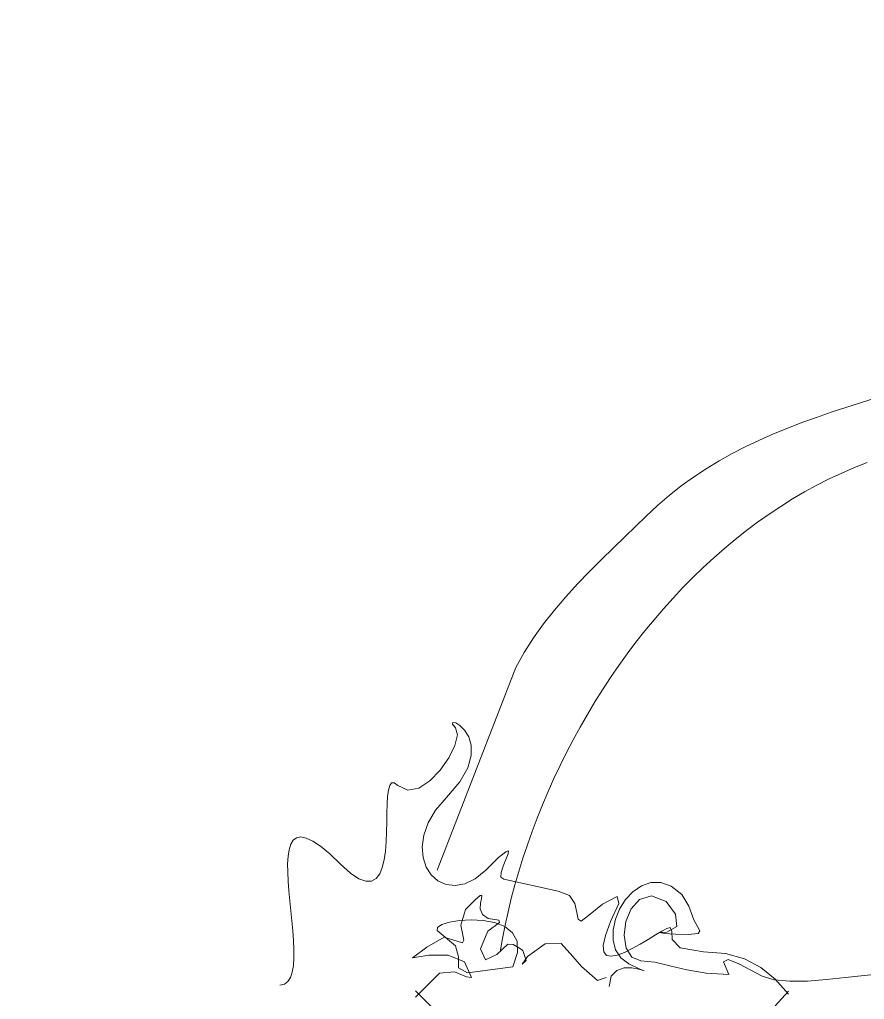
# Model space of a CAD drawing. Header units: centimetres. Extents: x -377343 to 693706, y 194584 to 813780.
# Drawn here: x 170153 to 170215.8, y 498064.2 to 498137.1 of the extents above; entities that cross this region are included whole.
import ezdxf

# ---------------------------------------------------------------- set-up
doc = ezdxf.new("R2010")
doc.units = ezdxf.units.CM
doc.layers.add('PIPA', color=11, linetype='Continuous')
doc.layers.add('TEXT', color=7, linetype='Continuous')

msp = doc.modelspace()

# ---------------------------------------------------------------- linework, layer by layer
at = {"layer": 'PIPA', "lineweight": 35, "extrusion": (0, 0.816497, 0.57735), "elevation": 193451.324}
msp.add_lwpolyline([(-421704.212, -325591.681), (-159560.265, -63447.734), (377343.333, -600351.331), (-158232.47, -1135927.133), (-693706.405, -600453.199), (-454216.825, -360963.619)], dxfattribs=at)
at = {"layer": 'TEXT', "color": 2, "linetype": 'Continuous', "lineweight": 13}
for p, q in [((170216.632, 498108.955), (170215.531, 498108.613)), ((170214.434, 498108.262), (170213.342, 498107.9)), ((170215.531, 498108.613), (170214.434, 498108.262)), ((170212.257, 498107.524), (170211.182, 498107.131)), ((170213.342, 498107.9), (170212.257, 498107.524)), ((170210.117, 498106.72), (170209.065, 498106.287)), ((170211.182, 498107.131), (170210.117, 498106.72)), ((170209.065, 498106.287), (170208.026, 498105.829)), ((170207.003, 498105.345), (170205.998, 498104.83)), ((170208.026, 498105.829), (170207.003, 498105.345)), ((170205.998, 498104.83), (170205.011, 498104.283)), ((170204.046, 498103.701), (170203.102, 498103.082)), ((170205.011, 498104.283), (170204.046, 498103.701)), ((170214.138, 498103.373), (170215.084, 498103.78)), ((170214.138, 498103.373), (170215.084, 498103.78)), ((170215.084, 498103.78), (170216.042, 498104.155)), ((170215.084, 498103.78), (170216.042, 498104.155)), ((170203.102, 498103.082), (170202.183, 498102.422)), ((170213.205, 498102.936), (170214.138, 498103.373)), ((170213.205, 498102.936), (170214.138, 498103.373)), ((170202.183, 498102.422), (170201.289, 498101.718)), ((170211.376, 498101.973), (170212.284, 498102.469)), ((170211.376, 498101.973), (170212.284, 498102.469)), ((170212.284, 498102.469), (170213.205, 498102.936)), ((170212.284, 498102.469), (170213.205, 498102.936)), ((170201.289, 498101.718), (170200.422, 498100.969)), ((170210.482, 498101.45), (170211.376, 498101.973)), ((170210.482, 498101.45), (170211.376, 498101.973)), ((170200.422, 498100.969), (170199.585, 498100.172)), ((170208.733, 498100.322), (170209.601, 498100.899)), ((170208.733, 498100.322), (170209.601, 498100.899)), ((170209.601, 498100.899), (170210.482, 498101.45)), ((170209.601, 498100.899), (170210.482, 498101.45)), ((170199.585, 498100.172), (170198.822, 498099.421)), ((170207.88, 498099.719), (170208.733, 498100.322)), ((170207.88, 498099.719), (170208.733, 498100.322)), ((170198.822, 498099.421), (170198.007, 498098.634)), ((170207.041, 498099.092), (170207.88, 498099.719)), ((170207.041, 498099.092), (170207.88, 498099.719)), ((170198.007, 498098.634), (170197.153, 498097.811)), ((170206.216, 498098.44), (170207.041, 498099.092)), ((170206.216, 498098.44), (170207.041, 498099.092)), ((170205.406, 498097.766), (170206.216, 498098.44)), ((170205.406, 498097.766), (170206.216, 498098.44)), ((170197.153, 498097.811), (170196.273, 498096.952)), ((170204.611, 498097.068), (170205.406, 498097.766)), ((170204.611, 498097.068), (170205.406, 498097.766)), ((170196.273, 498096.952), (170195.381, 498096.059)), ((170203.832, 498096.35), (170204.611, 498097.068)), ((170203.832, 498096.35), (170204.611, 498097.068)), ((170195.381, 498096.059), (170194.489, 498095.133)), ((170203.068, 498095.611), (170203.832, 498096.35)), ((170203.068, 498095.611), (170203.832, 498096.35)), ((170194.489, 498095.133), (170193.612, 498094.173)), ((170202.32, 498094.851), (170203.068, 498095.611)), ((170202.32, 498094.851), (170203.068, 498095.611)), ((170201.588, 498094.073), (170202.32, 498094.851)), ((170201.588, 498094.073), (170202.32, 498094.851)), ((170193.612, 498094.173), (170192.761, 498093.182)), ((170200.872, 498093.276), (170201.588, 498094.073)), ((170200.872, 498093.276), (170201.588, 498094.073)), ((170192.761, 498093.182), (170191.952, 498092.159)), ((170200.173, 498092.461), (170200.872, 498093.276)), ((170200.173, 498092.461), (170200.872, 498093.276)), ((170191.952, 498092.159), (170191.196, 498091.106)), ((170199.491, 498091.63), (170200.173, 498092.461)), ((170199.491, 498091.63), (170200.173, 498092.461)), ((170198.827, 498090.783), (170199.491, 498091.63)), ((170198.827, 498090.783), (170199.491, 498091.63)), ((170191.196, 498091.106), (170190.508, 498090.023)), ((170198.179, 498089.92), (170198.827, 498090.783)), ((170198.179, 498089.92), (170198.827, 498090.783)), ((170190.508, 498090.023), (170189.9, 498088.911)), ((170197.55, 498089.043), (170198.179, 498089.92)), ((170197.55, 498089.043), (170198.179, 498089.92)), ((170189.9, 498088.911), (170184.045, 498073.822)), ((170196.938, 498088.153), (170197.55, 498089.043)), ((170196.938, 498088.153), (170197.55, 498089.043)), ((170196.345, 498087.25), (170196.938, 498088.153)), ((170196.345, 498087.25), (170196.938, 498088.153)), ((170195.77, 498086.335), (170196.345, 498087.25)), ((170195.77, 498086.335), (170196.345, 498087.25)), ((170195.214, 498085.408), (170195.77, 498086.335)), ((170195.214, 498085.408), (170195.77, 498086.335)), ((170185.209, 498084.815), (170185.177, 498084.693)), ((170185.419, 498084.777), (170185.209, 498084.815)), ((170185.733, 498084.584), (170185.419, 498084.777)), ((170194.677, 498084.472), (170195.214, 498085.408)), ((170194.677, 498084.472), (170195.214, 498085.408)), ((170185.177, 498084.693), (170185.396, 498084.407)), ((170185.396, 498084.407), (170185.545, 498083.891)), ((170186.079, 498084.24), (170185.733, 498084.584)), ((170186.383, 498083.749), (170186.079, 498084.24)), ((170194.16, 498083.525), (170194.677, 498084.472)), ((170194.16, 498083.525), (170194.677, 498084.472)), ((170185.545, 498083.891), (170185.361, 498083.105)), ((170186.572, 498083.115), (170186.383, 498083.749)), ((170193.662, 498082.57), (170194.16, 498083.525)), ((170193.662, 498082.57), (170194.16, 498083.525)), ((170185.361, 498083.105), (170184.913, 498082.182)), ((170186.574, 498082.341), (170186.572, 498083.115)), ((170193.184, 498081.607), (170193.662, 498082.57)), ((170193.184, 498081.607), (170193.662, 498082.57)), ((170184.913, 498082.182), (170184.27, 498081.254)), ((170186.314, 498081.433), (170186.574, 498082.341)), ((170184.27, 498081.254), (170183.5, 498080.453)), ((170185.721, 498080.394), (170186.314, 498081.433)), ((170192.726, 498080.637), (170193.184, 498081.607)), ((170192.726, 498080.637), (170193.184, 498081.607)), ((170183.5, 498080.453), (170182.672, 498079.91)), ((170184.721, 498079.227), (170185.721, 498080.394)), ((170192.288, 498079.66), (170192.726, 498080.637)), ((170192.288, 498079.66), (170192.726, 498080.637)), ((170180.413, 498079.779), (170180.353, 498079.308)), ((170180.508, 498080.121), (170180.413, 498079.779)), ((170180.651, 498080.311), (170180.508, 498080.121)), ((170180.85, 498080.321), (170180.651, 498080.311)), ((170181.117, 498080.128), (170180.85, 498080.321)), ((170181.855, 498079.758), (170181.117, 498080.128)), ((170182.672, 498079.91), (170181.855, 498079.758)), ((170191.872, 498078.678), (170192.288, 498079.66)), ((170191.872, 498078.678), (170192.288, 498079.66)), ((170180.353, 498079.308), (170180.321, 498078.736)), ((170183.917, 498078.284), (170184.721, 498079.227)), ((170180.321, 498078.736), (170180.303, 498078.086)), ((170183.365, 498077.34), (170183.917, 498078.284)), ((170191.476, 498077.691), (170191.872, 498078.678)), ((170191.476, 498077.691), (170191.872, 498078.678)), ((170180.303, 498078.086), (170180.292, 498077.386)), ((170191.101, 498076.7), (170191.476, 498077.691)), ((170191.101, 498076.7), (170191.476, 498077.691)), ((170180.292, 498077.386), (170180.276, 498076.66)), ((170183.04, 498076.421), (170183.365, 498077.34)), ((170190.748, 498075.706), (170191.101, 498076.7)), ((170190.748, 498075.706), (170191.101, 498076.7)), ((170173.324, 498076.038), (170173.142, 498075.739)), ((170173.571, 498076.224), (170173.324, 498076.038)), ((170173.891, 498076.284), (170173.571, 498076.224)), ((170174.291, 498076.207), (170173.891, 498076.284)), ((170174.778, 498075.98), (170174.291, 498076.207)), ((170175.36, 498075.59), (170174.778, 498075.98)), ((170180.276, 498076.66), (170180.244, 498075.933)), ((170182.924, 498075.549), (170183.04, 498076.421)), ((170173.018, 498075.34), (170172.945, 498074.854)), ((170173.142, 498075.739), (170173.018, 498075.34)), ((170176.044, 498075.025), (170175.36, 498075.59)), ((170180.244, 498075.933), (170180.188, 498075.232)), ((170182.993, 498074.75), (170182.924, 498075.549)), ((170189.35, 498075.248), (170189.142, 498075.19)), ((170189.324, 498075.023), (170189.35, 498075.248)), ((170190.417, 498074.71), (170190.748, 498075.706)), ((170190.417, 498074.71), (170190.748, 498075.706)), ((170172.945, 498074.854), (170172.915, 498074.292)), ((170176.838, 498074.273), (170176.044, 498075.025)), ((170180.096, 498074.582), (170179.957, 498074.009)), ((170180.188, 498075.232), (170180.096, 498074.582)), ((170183.226, 498074.046), (170182.993, 498074.75)), ((170188.607, 498074.748), (170187.648, 498073.822)), ((170189.142, 498075.19), (170188.607, 498074.748)), ((170188.949, 498074.122), (170189.159, 498074.615)), ((170189.159, 498074.615), (170189.324, 498075.023)), ((170190.107, 498073.712), (170190.417, 498074.71)), ((170190.107, 498073.712), (170190.417, 498074.71)), ((170172.915, 498074.292), (170172.921, 498073.667)), ((170177.586, 498073.598), (170176.838, 498074.273)), ((170179.957, 498074.009), (170179.763, 498073.537)), ((170183.602, 498073.462), (170183.226, 498074.046)), ((170187.648, 498073.822), (170186.868, 498073.182)), ((170188.79, 498073.647), (170188.949, 498074.122)), ((170172.921, 498073.667), (170172.956, 498072.992)), ((170178.217, 498073.178), (170177.586, 498073.598)), ((170178.739, 498072.987), (170178.217, 498073.178)), ((170179.502, 498073.192), (170179.164, 498073)), ((170179.763, 498073.537), (170179.502, 498073.192)), ((170184.099, 498073.023), (170183.602, 498073.462)), ((170186.868, 498073.182), (170186.102, 498072.807)), ((170188.775, 498073.288), (170188.79, 498073.647)), ((170189, 498073.146), (170188.775, 498073.288)), ((170193.053, 498072.246), (170189, 498073.146)), ((170189.82, 498072.713), (170190.107, 498073.712)), ((170189.82, 498072.713), (170190.107, 498073.712)), ((170172.956, 498072.992), (170173.012, 498072.279)), ((170179.164, 498073), (170178.739, 498072.987)), ((170184.696, 498072.751), (170184.099, 498073.023)), ((170185.37, 498072.671), (170184.696, 498072.751)), ((170186.102, 498072.807), (170185.37, 498072.671)), ((170189.556, 498071.714), (170189.82, 498072.713)), ((170189.556, 498071.714), (170189.82, 498072.713)), ((170198.604, 498072.211), (170199.237, 498072.649)), ((170198.604, 498072.211), (170199.237, 498072.649)), ((170199.237, 498072.649), (170199.937, 498072.891)), ((170199.237, 498072.649), (170199.937, 498072.891)), ((170199.937, 498072.891), (170200.684, 498072.895)), ((170199.937, 498072.891), (170200.684, 498072.895)), ((170200.684, 498072.895), (170201.459, 498072.617)), ((170200.684, 498072.895), (170201.459, 498072.617)), ((170201.459, 498072.617), (170202.241, 498072.014)), ((170201.459, 498072.617), (170202.241, 498072.014)), ((170173.012, 498072.279), (170173.081, 498071.541)), ((170186.139, 498070.888), (170186.865, 498071.602)), ((170186.139, 498070.888), (170186.865, 498071.602)), ((170186.865, 498071.602), (170187.236, 498071.924)), ((170186.865, 498071.602), (170187.236, 498071.924)), ((170187.236, 498071.924), (170187.356, 498071.935)), ((170187.236, 498071.924), (170187.356, 498071.935)), ((170187.329, 498071.718), (170187.259, 498071.355)), ((170187.329, 498071.718), (170187.259, 498071.355)), ((170187.356, 498071.935), (170187.329, 498071.718)), ((170187.356, 498071.935), (170187.329, 498071.718)), ((170189.314, 498070.716), (170189.556, 498071.714)), ((170189.314, 498070.716), (170189.556, 498071.714)), ((170193.893, 498071.924), (170193.053, 498072.246)), ((170194.288, 498071.328), (170193.893, 498071.924)), ((170197.424, 498071.862), (170196.34, 498071.278)), ((170197.558, 498071.345), (170197.424, 498071.862)), ((170197.616, 498070.921), (170198.057, 498071.621)), ((170197.616, 498070.921), (170198.057, 498071.621)), ((170198.057, 498071.621), (170198.604, 498072.211)), ((170198.057, 498071.621), (170198.604, 498072.211)), ((170199.101, 498071.633), (170198.464, 498070.941)), ((170199.101, 498071.633), (170198.464, 498070.941)), ((170199.989, 498071.901), (170199.101, 498071.633)), ((170199.989, 498071.901), (170199.101, 498071.633)), ((170201.068, 498071.479), (170199.989, 498071.901)), ((170201.068, 498071.479), (170199.989, 498071.901)), ((170202.241, 498072.014), (170202.767, 498071.138)), ((170202.241, 498072.014), (170202.767, 498071.138)), ((170173.081, 498071.541), (170173.158, 498070.791)), ((170185.805, 498069.72), (170186.139, 498070.888)), ((170185.805, 498069.72), (170186.139, 498070.888)), ((170187.259, 498071.355), (170187.248, 498070.929)), ((170187.259, 498071.355), (170187.248, 498070.929)), ((170187.248, 498070.929), (170187.402, 498070.523)), ((170187.248, 498070.929), (170187.402, 498070.523)), ((170194.433, 498070.669), (170194.288, 498071.328)), ((170196.34, 498071.278), (170195.306, 498070.444)), ((170196.928, 498069.988), (170197.558, 498071.345)), ((170197.3, 498070.155), (170197.616, 498070.921)), ((170197.3, 498070.155), (170197.616, 498070.921)), ((170198.464, 498070.941), (170198.083, 498069.995)), ((170198.464, 498070.941), (170198.083, 498069.995)), ((170201.777, 498070.55), (170201.068, 498071.479)), ((170201.777, 498070.55), (170201.068, 498071.479)), ((170202.767, 498071.138), (170203.142, 498070.112)), ((170202.767, 498071.138), (170203.142, 498070.112)), ((170173.158, 498070.791), (170173.234, 498070.04)), ((170187.402, 498070.523), (170187.823, 498070.219)), ((170187.402, 498070.523), (170187.823, 498070.219)), ((170187.823, 498070.219), (170188.616, 498070.1)), ((170187.823, 498070.219), (170188.616, 498070.1)), ((170189.095, 498069.719), (170189.314, 498070.716)), ((170189.095, 498069.719), (170189.314, 498070.716)), ((170194.521, 498070.16), (170194.433, 498070.669)), ((170194.748, 498070.014), (170194.521, 498070.16)), ((170195.306, 498070.444), (170194.748, 498070.014)), ((170197.131, 498069.365), (170197.3, 498070.155)), ((170197.131, 498069.365), (170197.3, 498070.155)), ((170201.874, 498069.621), (170201.777, 498070.55)), ((170201.874, 498069.621), (170201.777, 498070.55)), ((170173.234, 498070.04), (170173.301, 498069.301)), ((170184.057, 498069.544), (170184.045, 498069.318)), ((170184.384, 498069.759), (170184.057, 498069.544)), ((170184.956, 498069.941), (170184.384, 498069.759)), ((170185.705, 498070.069), (170184.956, 498069.941)), ((170186.56, 498070.121), (170185.705, 498070.069)), ((170186.022, 498068.602), (170185.805, 498069.72)), ((170186.022, 498068.602), (170185.805, 498069.72)), ((170187.451, 498070.078), (170186.56, 498070.121)), ((170188.31, 498069.917), (170187.451, 498070.078)), ((170188.666, 498069.92), (170187.815, 498069.265)), ((170188.666, 498069.92), (170187.815, 498069.265)), ((170189.066, 498069.618), (170188.31, 498069.917)), ((170188.616, 498070.1), (170188.666, 498069.92)), ((170188.616, 498070.1), (170188.666, 498069.92)), ((170188.9, 498068.725), (170189.095, 498069.719)), ((170188.9, 498068.725), (170189.095, 498069.719)), ((170189.651, 498069.159), (170189.066, 498069.618)), ((170196.552, 498068.957), (170196.928, 498069.988)), ((170198.083, 498069.995), (170197.963, 498068.965)), ((170198.083, 498069.995), (170197.963, 498068.965)), ((170201.133, 498069.471), (170200.753, 498069.277)), ((170201.115, 498069.199), (170201.874, 498069.621)), ((170201.115, 498069.199), (170201.874, 498069.621)), ((170201.386, 498069.543), (170201.133, 498069.471)), ((170201.488, 498069.261), (170201.386, 498069.543)), ((170203.142, 498070.112), (170203.593, 498069.311)), ((170203.142, 498070.112), (170203.593, 498069.311)), ((170173.301, 498069.301), (170173.354, 498068.587)), ((170183.261, 498068.077), (170184.55, 498068.819)), ((170183.261, 498068.077), (170184.55, 498068.819)), ((170184.045, 498069.318), (170185.396, 498068.192)), ((170184.55, 498068.819), (170185.913, 498068.41)), ((170184.55, 498068.819), (170185.913, 498068.41)), ((170187.815, 498069.265), (170187.265, 498067.96)), ((170187.815, 498069.265), (170187.265, 498067.96)), ((170188.729, 498067.735), (170188.9, 498068.725)), ((170188.729, 498067.735), (170188.9, 498068.725)), ((170189.993, 498068.52), (170189.651, 498069.159)), ((170196.399, 498068.217), (170196.552, 498068.957)), ((170197.126, 498068.595), (170197.131, 498069.365)), ((170197.126, 498068.595), (170197.131, 498069.365)), ((170197.963, 498068.965), (170198.106, 498068.019)), ((170197.963, 498068.965), (170198.106, 498068.019)), ((170200.275, 498068.995), (170199.728, 498068.661)), ((170200.753, 498069.277), (170200.275, 498068.995)), ((170200.595, 498069.168), (170201.115, 498069.199)), ((170200.595, 498069.168), (170201.115, 498069.199)), ((170200.932, 498069.103), (170200.595, 498069.168)), ((170200.932, 498069.103), (170200.595, 498069.168)), ((170201.763, 498069.044), (170200.932, 498069.103)), ((170201.763, 498069.044), (170200.932, 498069.103)), ((170201.527, 498068.642), (170201.488, 498069.261)), ((170202.725, 498069.032), (170201.763, 498069.044)), ((170202.725, 498069.032), (170201.763, 498069.044)), ((170203.456, 498069.107), (170202.725, 498069.032)), ((170203.456, 498069.107), (170202.725, 498069.032)), ((170203.593, 498069.311), (170203.456, 498069.107)), ((170203.593, 498069.311), (170203.456, 498069.107)), ((170173.354, 498068.587), (170173.383, 498067.91)), ((170182.197, 498067.284), (170183.261, 498068.077)), ((170182.197, 498067.284), (170183.261, 498068.077)), ((170185.396, 498068.192), (170185.63, 498067.366)), ((170185.913, 498068.41), (170186.022, 498068.602)), ((170185.913, 498068.41), (170186.022, 498068.602)), ((170187.265, 498067.96), (170187.64, 498067.147)), ((170187.265, 498067.96), (170187.64, 498067.147)), ((170188.466, 498067.534), (170189.292, 498068.298)), ((170188.466, 498067.534), (170189.292, 498068.298)), ((170189.292, 498068.298), (170189.684, 498068.281)), ((170189.292, 498068.298), (170189.684, 498068.281)), ((170189.684, 498068.281), (170190.176, 498068.014)), ((170189.684, 498068.281), (170190.176, 498068.014)), ((170190.025, 498067.679), (170189.993, 498068.52)), ((170190.176, 498068.014), (170190.418, 498067.847)), ((170190.176, 498068.014), (170190.418, 498067.847)), ((170190.756, 498067.397), (170192.082, 498068.323)), ((170190.756, 498067.397), (170192.082, 498068.323)), ((170192.082, 498068.323), (170193.258, 498068.348)), ((170192.082, 498068.323), (170193.258, 498068.348)), ((170193.258, 498068.348), (170194.134, 498067.397)), ((170193.258, 498068.348), (170194.134, 498067.397)), ((170196.441, 498067.734), (170196.399, 498068.217)), ((170197.306, 498067.888), (170197.126, 498068.595)), ((170197.306, 498067.888), (170197.126, 498068.595)), ((170198.547, 498067.972), (170197.97, 498067.686)), ((170198.106, 498068.019), (170198.518, 498067.327)), ((170198.106, 498068.019), (170198.518, 498067.327)), ((170199.142, 498068.308), (170198.547, 498067.972)), ((170199.728, 498068.661), (170199.142, 498068.308)), ((170202.115, 498068.023), (170201.527, 498068.642)), ((170203.864, 498067.741), (170202.115, 498068.023)), ((170173.382, 498067.283), (170173.344, 498066.718)), ((170173.383, 498067.91), (170173.382, 498067.283)), ((170183.406, 498067.499), (170182.197, 498067.284)), ((170183.406, 498067.499), (170182.197, 498067.284)), ((170184.858, 498067.481), (170183.406, 498067.499)), ((170184.858, 498067.481), (170183.406, 498067.499)), ((170186.077, 498066.999), (170184.858, 498067.481)), ((170186.077, 498066.999), (170184.858, 498067.481)), ((170185.63, 498067.366), (170185.613, 498066.54)), ((170187.64, 498067.147), (170188.466, 498067.534)), ((170187.64, 498067.147), (170188.466, 498067.534)), ((170189.675, 498066.615), (170190.025, 498067.679)), ((170190.368, 498066.813), (170190.756, 498067.397)), ((170190.368, 498066.813), (170190.756, 498067.397)), ((170190.418, 498067.847), (170190.655, 498067.08)), ((170190.418, 498067.847), (170190.655, 498067.08)), ((170194.134, 498067.397), (170194.776, 498066.638)), ((170194.134, 498067.397), (170194.776, 498066.638)), ((170196.648, 498067.474), (170196.441, 498067.734)), ((170196.992, 498067.403), (170196.648, 498067.474)), ((170197.442, 498067.484), (170196.992, 498067.403)), ((170197.691, 498067.286), (170197.306, 498067.888)), ((170197.691, 498067.286), (170197.306, 498067.888)), ((170197.97, 498067.686), (170197.442, 498067.484)), ((170198.3, 498066.834), (170197.691, 498067.286)), ((170198.3, 498066.834), (170197.691, 498067.286)), ((170198.518, 498067.327), (170199.201, 498067.059)), ((170198.518, 498067.327), (170199.201, 498067.059)), ((170205.492, 498067.608), (170203.864, 498067.741)), ((170206.894, 498067.215), (170205.492, 498067.608)), ((170173.344, 498066.718), (170173.261, 498066.228)), ((170185.613, 498066.54), (170186.297, 498066.165)), ((170186.589, 498065.82), (170186.077, 498066.999)), ((170186.589, 498065.82), (170186.077, 498066.999)), ((170186.297, 498066.165), (170189.675, 498066.615)), ((170190.655, 498067.08), (170190.368, 498066.813)), ((170190.655, 498067.08), (170190.368, 498066.813)), ((170194.776, 498066.638), (170195.969, 498065.603)), ((170194.776, 498066.638), (170195.969, 498065.603)), ((170197.397, 498066.357), (170197.941, 498066.534)), ((170197.397, 498066.357), (170197.941, 498066.534)), ((170197.941, 498066.534), (170198.522, 498066.535)), ((170197.941, 498066.534), (170198.522, 498066.535)), ((170199.11, 498066.457), (170198.3, 498066.834)), ((170199.11, 498066.457), (170198.3, 498066.834)), ((170198.522, 498066.535), (170199.034, 498066.445)), ((170198.522, 498066.535), (170199.034, 498066.445)), ((170199.201, 498067.059), (170200.237, 498066.954)), ((170199.201, 498067.059), (170200.237, 498066.954)), ((170200.237, 498066.954), (170201.354, 498066.702)), ((170200.237, 498066.954), (170201.354, 498066.702)), ((170201.354, 498066.702), (170202.606, 498066.402)), ((170201.354, 498066.702), (170202.606, 498066.402)), ((170205.33, 498066.985), (170205.68, 498067.157)), ((170205.33, 498066.985), (170205.68, 498067.157)), ((170205.732, 498066.046), (170205.33, 498066.985)), ((170205.732, 498066.046), (170205.33, 498066.985)), ((170205.68, 498067.157), (170206.478, 498066.848)), ((170205.68, 498067.157), (170206.478, 498066.848)), ((170206.478, 498066.848), (170207.422, 498066.345)), ((170206.478, 498066.848), (170207.422, 498066.345)), ((170208.112, 498066.574), (170206.894, 498067.215)), ((170209.189, 498065.694), (170208.112, 498066.574)), ((170173.126, 498065.825), (170172.931, 498065.522)), ((170173.261, 498066.228), (170173.126, 498065.825)), ((170182.423, 498064.356), (170184.224, 498066.158)), ((170182.423, 498064.356), (170184.224, 498066.158)), ((170184.224, 498066.158), (170185.338, 498066.246)), ((170184.224, 498066.158), (170185.338, 498066.246)), ((170185.338, 498066.246), (170186.226, 498065.883)), ((170185.338, 498066.246), (170186.226, 498065.883)), ((170186.226, 498065.883), (170186.589, 498065.82)), ((170186.226, 498065.883), (170186.589, 498065.82)), ((170195.969, 498065.603), (170196.611, 498065.82)), ((170195.969, 498065.603), (170196.611, 498065.82)), ((170196.836, 498065.145), (170196.994, 498065.922)), ((170196.836, 498065.145), (170196.994, 498065.922)), ((170196.994, 498065.922), (170197.397, 498066.357)), ((170196.994, 498065.922), (170197.397, 498066.357)), ((170199.034, 498066.445), (170199.372, 498066.346)), ((170199.034, 498066.445), (170199.372, 498066.346)), ((170199.432, 498066.322), (170199.11, 498066.457)), ((170199.432, 498066.322), (170199.11, 498066.457)), ((170199.372, 498066.346), (170199.432, 498066.322)), ((170199.372, 498066.346), (170199.432, 498066.322)), ((170202.606, 498066.402), (170204.048, 498066.151)), ((170202.606, 498066.402), (170204.048, 498066.151)), ((170204.048, 498066.151), (170205.732, 498066.046)), ((170204.048, 498066.151), (170205.732, 498066.046)), ((170207.422, 498066.345), (170208.209, 498065.933)), ((170207.422, 498066.345), (170208.209, 498065.933)), ((170208.209, 498065.933), (170209.116, 498065.652)), ((170208.209, 498065.933), (170209.116, 498065.652)), ((170212.995, 498065.666), (170214.429, 498065.82)), ((170212.995, 498065.666), (170214.429, 498065.82)), ((170214.429, 498065.82), (170215.81, 498065.98)), ((170214.429, 498065.82), (170215.81, 498065.98)), ((170215.81, 498065.98), (170217.065, 498066.107)), ((170215.81, 498065.98), (170217.065, 498066.107)), ((170172.67, 498065.33), (170172.334, 498065.264)), ((170172.931, 498065.522), (170172.67, 498065.33)), ((170209.116, 498065.652), (170210.265, 498065.541)), ((170209.116, 498065.652), (170210.265, 498065.541)), ((170210.169, 498064.588), (170209.189, 498065.694)), ((170210.265, 498065.541), (170211.582, 498065.559)), ((170210.265, 498065.541), (170211.582, 498065.559)), ((170211.582, 498065.559), (170212.995, 498065.666)), ((170211.582, 498065.559), (170212.995, 498065.666)), ((170182.423, 498064.837), (170184.224, 498063.035)), ((170182.423, 498064.837), (170184.224, 498063.035)), ((170210.169, 498064.813), (170209.189, 498063.707))]:
    msp.add_line(p, q, dxfattribs=at)

doc.saveas('drawing.dxf')
